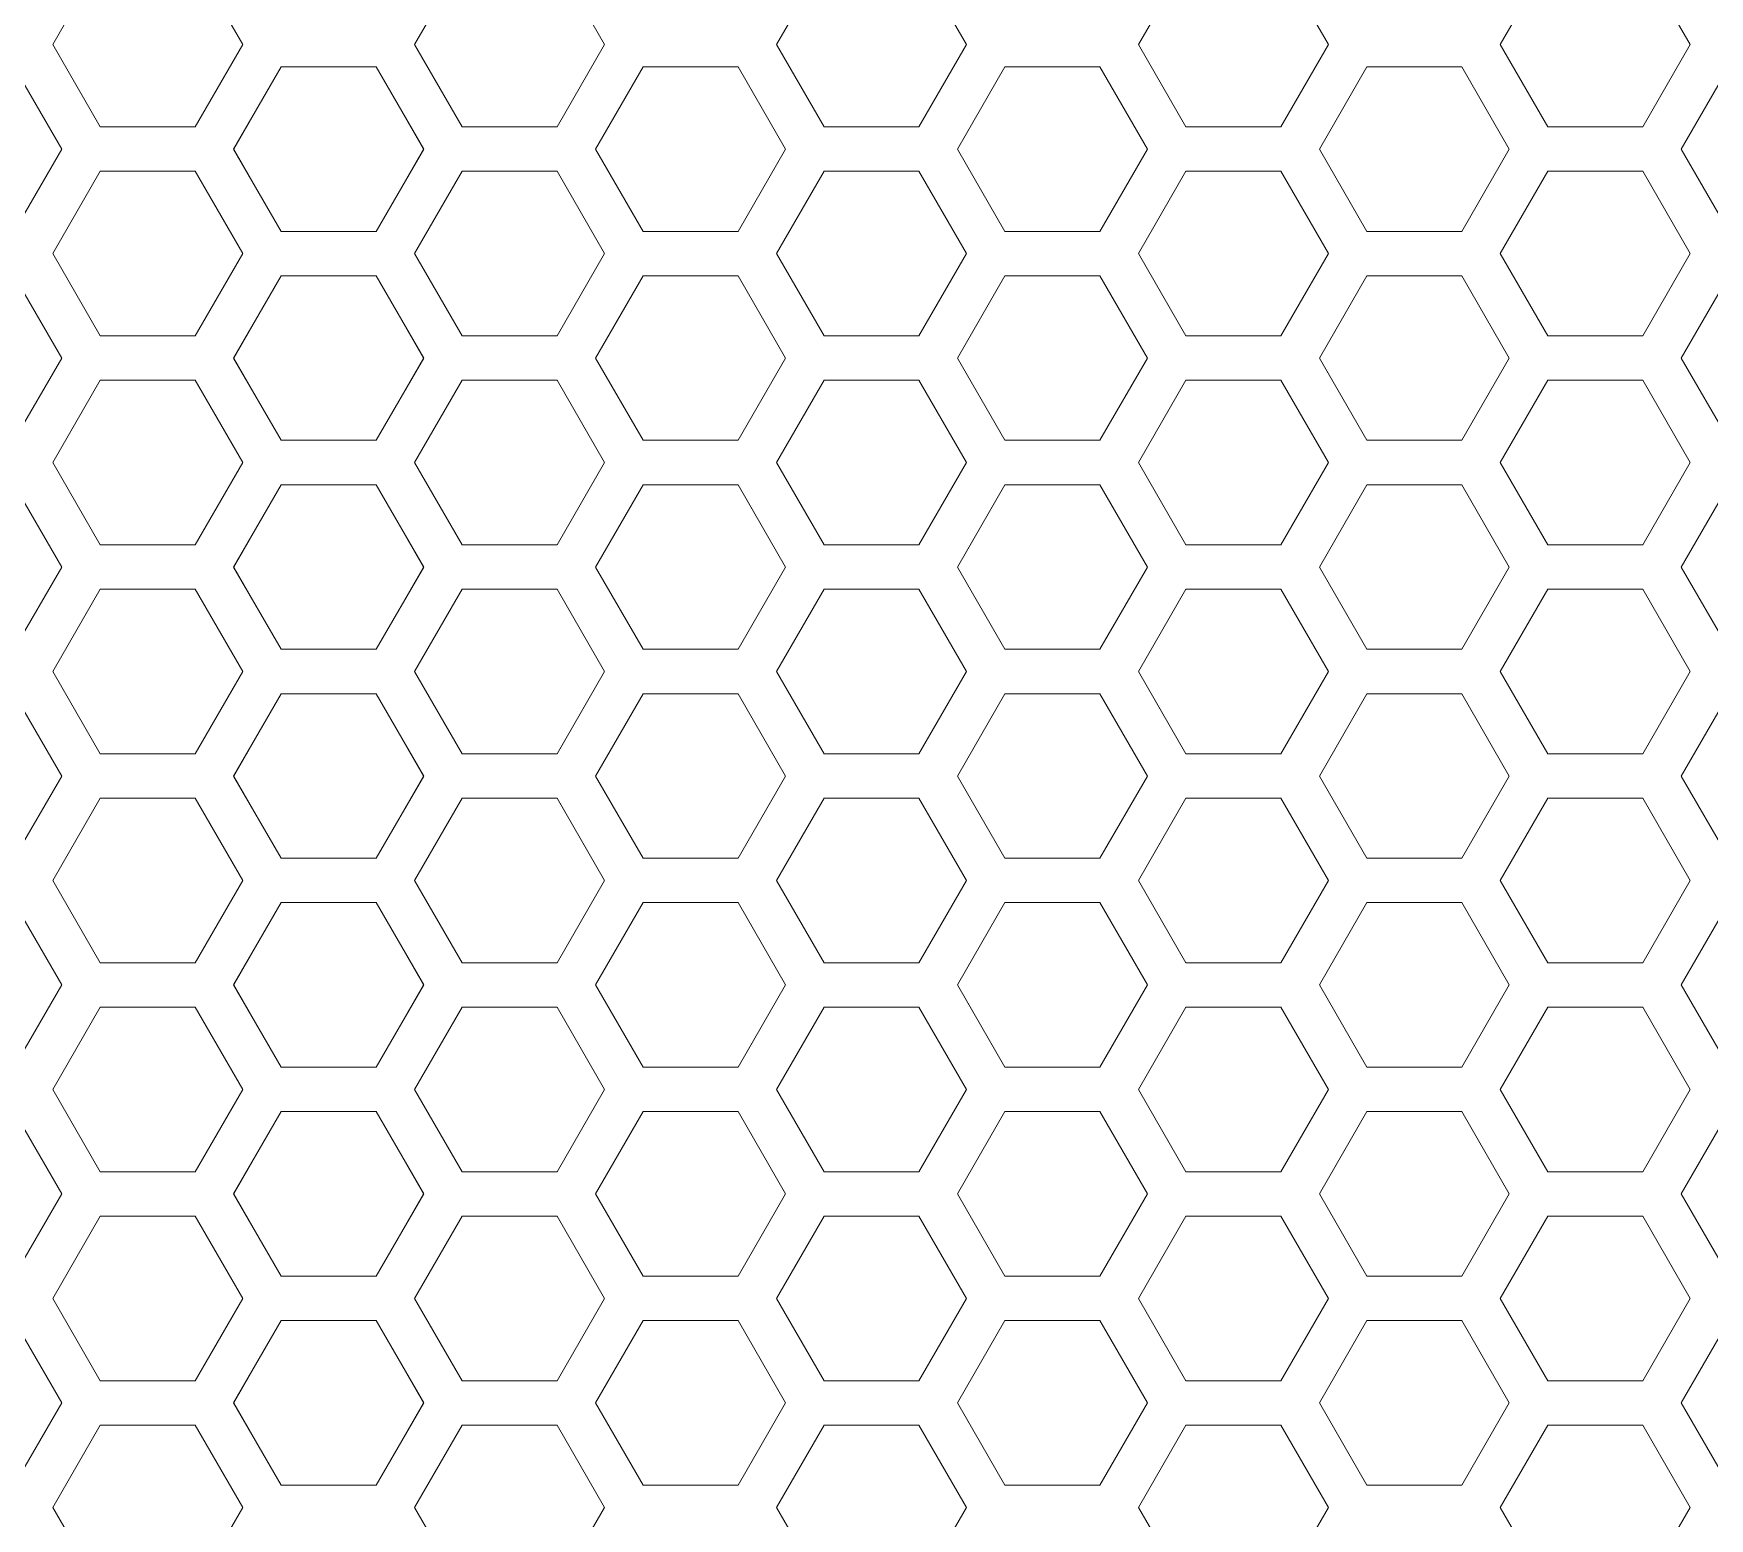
# Model space of a CAD drawing. Header units: millimetres. Extents: x 0 to 140, y -17 to 195.
# Drawn here: x 126.341 to 131.145, y 21.381 to 25.637 of the extents above; entities that cross this region are included whole.
import ezdxf

# ---------------------------------------------------------------- set-up
doc = ezdxf.new("R2010")
doc.units = ezdxf.units.MM
doc.layers.add('4203-42785_1_0', color=7, linetype='Continuous')

# ---------------------------------------------------------------- blocks, each defined once
blk = doc.blocks.new('a')
at = {"layer": '4203-42785_1_0', "color": 0, "linetype": 'ByBlock', "lineweight": 9}
for p, q in [((1510.1793, 364.3192), (1510.0725, 364.1344)), ((1510.4994, 364.1344), (1510.3927, 364.3192)), ((1510.9926, 364.3192), (1510.8858, 364.1344)), ((1511.3127, 364.1344), (1511.206, 364.3192)), ((1511.8058, 364.3192), (1511.6991, 364.1344)), ((1512.1259, 364.1344), (1512.0192, 364.3192)), ((1512.6191, 364.3192), (1512.5124, 364.1344)), ((1512.9393, 364.1344), (1512.8325, 364.3192)), ((1513.4323, 364.3192), (1513.3256, 364.1344)), ((1513.7524, 364.1344), (1513.6457, 364.3192)), ((1515.0588, 364.3192), (1514.9521, 364.1344)), ((1515.379, 364.1344), (1515.2723, 364.3192)), ((1515.8721, 364.3192), (1515.7654, 364.1344)), ((1516.1923, 364.1344), (1516.0855, 364.3192)), ((1510.0725, 364.1344), (1510.1793, 363.9495)), ((1510.3927, 363.9495), (1510.4994, 364.1344)), ((1510.8858, 364.1344), (1510.9926, 363.9495)), ((1511.206, 363.9495), (1511.3127, 364.1344)), ((1511.6991, 364.1344), (1511.8058, 363.9495)), ((1512.0192, 363.9495), (1512.1259, 364.1344)), ((1512.5124, 364.1344), (1512.6191, 363.9495)), ((1512.8325, 363.9495), (1512.9393, 364.1344)), ((1513.3256, 364.1344), (1513.4323, 363.9495)), ((1513.6457, 363.9495), (1513.7524, 364.1344)), ((1514.9521, 364.1344), (1515.0588, 363.9495)), ((1515.2723, 363.9495), (1515.379, 364.1344)), ((1515.7654, 364.1344), (1515.8721, 363.9495)), ((1516.0855, 363.9495), (1516.1923, 364.1344)), ((1510.0928, 363.8996), (1509.9861, 364.0844)), ((1510.5859, 364.0844), (1510.4792, 363.8996)), ((1510.7994, 364.0844), (1510.5859, 364.0844)), ((1510.9061, 363.8996), (1510.7994, 364.0844)), ((1511.3992, 364.0844), (1511.2925, 363.8996)), ((1511.6126, 364.0844), (1511.3992, 364.0844)), ((1511.7193, 363.8996), (1511.6126, 364.0844)), ((1512.2124, 364.0844), (1512.1057, 363.8996)), ((1512.4259, 364.0844), (1512.2124, 364.0844)), ((1512.5326, 363.8996), (1512.4259, 364.0844)), ((1513.0257, 364.0844), (1512.919, 363.8996)), ((1513.2391, 364.0844), (1513.0257, 364.0844)), ((1513.3458, 363.8996), (1513.2391, 364.0844)), ((1513.8389, 364.0844), (1513.7322, 363.8996)), ((1514.9724, 363.8996), (1514.8656, 364.0844)), ((1515.4655, 364.0844), (1515.3587, 363.8996)), ((1515.6789, 364.0844), (1515.4655, 364.0844)), ((1515.7856, 363.8996), (1515.6789, 364.0844)), ((1516.2788, 364.0844), (1516.1721, 363.8996)), ((1516.4922, 364.0844), (1516.2788, 364.0844)), ((1516.5989, 363.8996), (1516.4922, 364.0844)), ((1510.1793, 363.9495), (1510.3927, 363.9495)), ((1510.9926, 363.9495), (1511.206, 363.9495)), ((1511.8058, 363.9495), (1512.0192, 363.9495)), ((1512.6191, 363.9495), (1512.8325, 363.9495)), ((1513.4323, 363.9495), (1513.6457, 363.9495)), ((1515.0588, 363.9495), (1515.2723, 363.9495)), ((1515.8721, 363.9495), (1516.0855, 363.9495)), ((1509.9861, 363.7147), (1510.0928, 363.8996)), ((1510.4792, 363.8996), (1510.5859, 363.7147)), ((1510.7994, 363.7147), (1510.9061, 363.8996)), ((1511.2925, 363.8996), (1511.3992, 363.7147)), ((1511.6126, 363.7147), (1511.7193, 363.8996)), ((1512.1057, 363.8996), (1512.2124, 363.7147)), ((1512.4259, 363.7147), (1512.5326, 363.8996)), ((1512.919, 363.8996), (1513.0257, 363.7147)), ((1513.2391, 363.7147), (1513.3458, 363.8996)), ((1513.7322, 363.8996), (1513.8389, 363.7147)), ((1514.8656, 363.7147), (1514.9724, 363.8996)), ((1515.3587, 363.8996), (1515.4655, 363.7147)), ((1515.6789, 363.7147), (1515.7856, 363.8996)), ((1516.1721, 363.8996), (1516.2788, 363.7147)), ((1516.4922, 363.7147), (1516.5989, 363.8996)), ((1510.1793, 363.8497), (1510.0725, 363.6648)), ((1510.3927, 363.8497), (1510.1793, 363.8497)), ((1510.4994, 363.6648), (1510.3927, 363.8497)), ((1510.9926, 363.8497), (1510.8858, 363.6648)), ((1511.206, 363.8497), (1510.9926, 363.8497)), ((1511.3127, 363.6648), (1511.206, 363.8497)), ((1511.8058, 363.8497), (1511.6991, 363.6648)), ((1512.0192, 363.8497), (1511.8058, 363.8497)), ((1512.1259, 363.6648), (1512.0192, 363.8497)), ((1512.6191, 363.8497), (1512.5124, 363.6648)), ((1512.8325, 363.8497), (1512.6191, 363.8497)), ((1512.9393, 363.6648), (1512.8325, 363.8497)), ((1513.4323, 363.8497), (1513.3256, 363.6648)), ((1513.6457, 363.8497), (1513.4323, 363.8497)), ((1513.7524, 363.6648), (1513.6457, 363.8497)), ((1515.0588, 363.8497), (1514.9521, 363.6648)), ((1515.2723, 363.8497), (1515.0588, 363.8497)), ((1515.379, 363.6648), (1515.2723, 363.8497)), ((1515.8721, 363.8497), (1515.7654, 363.6648)), ((1516.0855, 363.8497), (1515.8721, 363.8497)), ((1516.1923, 363.6648), (1516.0855, 363.8497)), ((1510.5859, 363.7147), (1510.7994, 363.7147)), ((1511.3992, 363.7147), (1511.6126, 363.7147)), ((1512.2124, 363.7147), (1512.4259, 363.7147)), ((1513.0257, 363.7147), (1513.2391, 363.7147)), ((1515.4655, 363.7147), (1515.6789, 363.7147)), ((1516.2788, 363.7147), (1516.4922, 363.7147)), ((1510.0725, 363.6648), (1510.1793, 363.4799)), ((1510.3927, 363.4799), (1510.4994, 363.6648)), ((1510.8858, 363.6648), (1510.9926, 363.4799)), ((1511.206, 363.4799), (1511.3127, 363.6648)), ((1511.6991, 363.6648), (1511.8058, 363.4799)), ((1512.0192, 363.4799), (1512.1259, 363.6648)), ((1512.5124, 363.6648), (1512.6191, 363.4799)), ((1512.8325, 363.4799), (1512.9393, 363.6648)), ((1513.3256, 363.6648), (1513.4323, 363.4799)), ((1513.6457, 363.4799), (1513.7524, 363.6648)), ((1514.9521, 363.6648), (1515.0588, 363.4799)), ((1515.2723, 363.4799), (1515.379, 363.6648)), ((1515.7654, 363.6648), (1515.8721, 363.4799)), ((1516.0855, 363.4799), (1516.1923, 363.6648)), ((1510.0928, 363.43), (1509.9861, 363.6149)), ((1510.5859, 363.6149), (1510.4792, 363.43)), ((1510.7994, 363.6149), (1510.5859, 363.6149)), ((1510.9061, 363.43), (1510.7994, 363.6149)), ((1511.3992, 363.6149), (1511.2925, 363.43)), ((1511.6126, 363.6149), (1511.3992, 363.6149)), ((1511.7193, 363.43), (1511.6126, 363.6149)), ((1512.2124, 363.6149), (1512.1057, 363.43)), ((1512.4259, 363.6149), (1512.2124, 363.6149)), ((1512.5326, 363.43), (1512.4259, 363.6149)), ((1513.0257, 363.6149), (1512.919, 363.43)), ((1513.2391, 363.6149), (1513.0257, 363.6149)), ((1513.3458, 363.43), (1513.2391, 363.6149)), ((1513.8389, 363.6149), (1513.7322, 363.43)), ((1514.9724, 363.43), (1514.8656, 363.6149)), ((1515.4655, 363.6149), (1515.3587, 363.43)), ((1515.6789, 363.6149), (1515.4655, 363.6149)), ((1515.7856, 363.43), (1515.6789, 363.6149)), ((1516.2788, 363.6149), (1516.1721, 363.43)), ((1516.4922, 363.6149), (1516.2788, 363.6149)), ((1516.5989, 363.43), (1516.4922, 363.6149)), ((1510.1793, 363.4799), (1510.3927, 363.4799)), ((1510.9926, 363.4799), (1511.206, 363.4799)), ((1511.8058, 363.4799), (1512.0192, 363.4799)), ((1512.6191, 363.4799), (1512.8325, 363.4799)), ((1513.4323, 363.4799), (1513.6457, 363.4799)), ((1515.0588, 363.4799), (1515.2723, 363.4799)), ((1515.8721, 363.4799), (1516.0855, 363.4799)), ((1509.9861, 363.2452), (1510.0928, 363.43)), ((1510.4792, 363.43), (1510.5859, 363.2452)), ((1510.7994, 363.2452), (1510.9061, 363.43)), ((1511.2925, 363.43), (1511.3992, 363.2452)), ((1511.6126, 363.2452), (1511.7193, 363.43)), ((1512.1057, 363.43), (1512.2124, 363.2452)), ((1512.4259, 363.2452), (1512.5326, 363.43)), ((1512.919, 363.43), (1513.0257, 363.2452)), ((1513.2391, 363.2452), (1513.3458, 363.43)), ((1513.7322, 363.43), (1513.8389, 363.2452)), ((1514.8656, 363.2452), (1514.9724, 363.43)), ((1515.3587, 363.43), (1515.4655, 363.2452)), ((1515.6789, 363.2452), (1515.7856, 363.43)), ((1516.1721, 363.43), (1516.2788, 363.2452)), ((1516.4922, 363.2452), (1516.5989, 363.43)), ((1510.1793, 363.3801), (1510.0725, 363.1953)), ((1510.3927, 363.3801), (1510.1793, 363.3801)), ((1510.4994, 363.1953), (1510.3927, 363.3801)), ((1510.9926, 363.3801), (1510.8858, 363.1953)), ((1511.206, 363.3801), (1510.9926, 363.3801)), ((1511.3127, 363.1953), (1511.206, 363.3801)), ((1511.8058, 363.3801), (1511.6991, 363.1953)), ((1512.0192, 363.3801), (1511.8058, 363.3801)), ((1512.1259, 363.1953), (1512.0192, 363.3801)), ((1512.6191, 363.3801), (1512.5124, 363.1953)), ((1512.8325, 363.3801), (1512.6191, 363.3801)), ((1512.9393, 363.1953), (1512.8325, 363.3801)), ((1513.4323, 363.3801), (1513.3256, 363.1953)), ((1513.6457, 363.3801), (1513.4323, 363.3801)), ((1513.7524, 363.1953), (1513.6457, 363.3801)), ((1515.0588, 363.3801), (1514.9521, 363.1953)), ((1515.2723, 363.3801), (1515.0588, 363.3801)), ((1515.379, 363.1953), (1515.2723, 363.3801)), ((1515.8721, 363.3801), (1515.7654, 363.1953)), ((1516.0855, 363.3801), (1515.8721, 363.3801)), ((1516.1923, 363.1953), (1516.0855, 363.3801)), ((1510.5859, 363.2452), (1510.7994, 363.2452)), ((1511.3992, 363.2452), (1511.6126, 363.2452)), ((1512.2124, 363.2452), (1512.4259, 363.2452)), ((1513.0257, 363.2452), (1513.2391, 363.2452)), ((1515.4655, 363.2452), (1515.6789, 363.2452)), ((1516.2788, 363.2452), (1516.4922, 363.2452)), ((1510.0725, 363.1953), (1510.1793, 363.0104)), ((1510.3927, 363.0104), (1510.4994, 363.1953)), ((1510.8858, 363.1953), (1510.9926, 363.0104)), ((1511.206, 363.0104), (1511.3127, 363.1953)), ((1511.6991, 363.1953), (1511.8058, 363.0104)), ((1512.0192, 363.0104), (1512.1259, 363.1953)), ((1512.5124, 363.1953), (1512.6191, 363.0104)), ((1512.8325, 363.0104), (1512.9393, 363.1953)), ((1513.3256, 363.1953), (1513.4323, 363.0104)), ((1513.6457, 363.0104), (1513.7524, 363.1953)), ((1514.9521, 363.1953), (1515.0588, 363.0104)), ((1515.2723, 363.0104), (1515.379, 363.1953)), ((1515.7654, 363.1953), (1515.8721, 363.0104)), ((1516.0855, 363.0104), (1516.1923, 363.1953)), ((1510.0928, 362.9605), (1509.9861, 363.1454)), ((1510.5859, 363.1454), (1510.4792, 362.9605)), ((1510.7994, 363.1454), (1510.5859, 363.1454)), ((1510.9061, 362.9605), (1510.7994, 363.1454)), ((1511.3992, 363.1454), (1511.2925, 362.9605)), ((1511.6126, 363.1454), (1511.3992, 363.1454)), ((1511.7193, 362.9605), (1511.6126, 363.1454)), ((1512.2124, 363.1454), (1512.1057, 362.9605)), ((1512.4259, 363.1454), (1512.2124, 363.1454)), ((1512.5326, 362.9605), (1512.4259, 363.1454)), ((1513.0257, 363.1454), (1512.919, 362.9605)), ((1513.2391, 363.1454), (1513.0257, 363.1454)), ((1513.3458, 362.9605), (1513.2391, 363.1454)), ((1513.8389, 363.1454), (1513.7322, 362.9605)), ((1514.9724, 362.9605), (1514.8656, 363.1454)), ((1515.4655, 363.1454), (1515.3587, 362.9605)), ((1515.6789, 363.1454), (1515.4655, 363.1454)), ((1515.7856, 362.9605), (1515.6789, 363.1454)), ((1516.2788, 363.1454), (1516.1721, 362.9605)), ((1516.4922, 363.1454), (1516.2788, 363.1454)), ((1516.5989, 362.9605), (1516.4922, 363.1454)), ((1510.1793, 363.0104), (1510.3927, 363.0104)), ((1510.9926, 363.0104), (1511.206, 363.0104)), ((1511.8058, 363.0104), (1512.0192, 363.0104)), ((1512.6191, 363.0104), (1512.8325, 363.0104)), ((1513.4323, 363.0104), (1513.6457, 363.0104)), ((1515.0588, 363.0104), (1515.2723, 363.0104)), ((1515.8721, 363.0104), (1516.0855, 363.0104)), ((1509.9861, 362.7756), (1510.0928, 362.9605)), ((1510.4792, 362.9605), (1510.5859, 362.7756)), ((1510.7994, 362.7756), (1510.9061, 362.9605)), ((1511.2925, 362.9605), (1511.3992, 362.7756)), ((1511.6126, 362.7756), (1511.7193, 362.9605)), ((1512.1057, 362.9605), (1512.2124, 362.7756)), ((1512.4259, 362.7756), (1512.5326, 362.9605)), ((1512.919, 362.9605), (1513.0257, 362.7756)), ((1513.2391, 362.7756), (1513.3458, 362.9605)), ((1513.7322, 362.9605), (1513.8389, 362.7756)), ((1514.8656, 362.7756), (1514.9724, 362.9605)), ((1515.3587, 362.9605), (1515.4655, 362.7756)), ((1515.6789, 362.7756), (1515.7856, 362.9605)), ((1516.1721, 362.9605), (1516.2788, 362.7756)), ((1516.4922, 362.7756), (1516.5989, 362.9605)), ((1510.1793, 362.9106), (1510.0725, 362.7257)), ((1510.3927, 362.9106), (1510.1793, 362.9106)), ((1510.4994, 362.7257), (1510.3927, 362.9106)), ((1510.9926, 362.9106), (1510.8858, 362.7257)), ((1511.206, 362.9106), (1510.9926, 362.9106)), ((1511.3127, 362.7257), (1511.206, 362.9106)), ((1511.8058, 362.9106), (1511.6991, 362.7257)), ((1512.0192, 362.9106), (1511.8058, 362.9106)), ((1512.1259, 362.7257), (1512.0192, 362.9106)), ((1512.6191, 362.9106), (1512.5124, 362.7257)), ((1512.8325, 362.9106), (1512.6191, 362.9106)), ((1512.9393, 362.7257), (1512.8325, 362.9106)), ((1513.4323, 362.9106), (1513.3256, 362.7257)), ((1513.6457, 362.9106), (1513.4323, 362.9106)), ((1513.7524, 362.7257), (1513.6457, 362.9106)), ((1515.0588, 362.9106), (1514.9521, 362.7257)), ((1515.2723, 362.9106), (1515.0588, 362.9106)), ((1515.379, 362.7257), (1515.2723, 362.9106)), ((1515.8721, 362.9106), (1515.7654, 362.7257)), ((1516.0855, 362.9106), (1515.8721, 362.9106)), ((1516.1923, 362.7257), (1516.0855, 362.9106)), ((1510.5859, 362.7756), (1510.7994, 362.7756)), ((1511.3992, 362.7756), (1511.6126, 362.7756)), ((1512.2124, 362.7756), (1512.4259, 362.7756)), ((1513.0257, 362.7756), (1513.2391, 362.7756)), ((1515.4655, 362.7756), (1515.6789, 362.7756)), ((1516.2788, 362.7756), (1516.4922, 362.7756)), ((1510.0725, 362.7257), (1510.1793, 362.5409)), ((1510.3927, 362.5409), (1510.4994, 362.7257)), ((1510.8858, 362.7257), (1510.9926, 362.5409)), ((1511.206, 362.5409), (1511.3127, 362.7257)), ((1511.6991, 362.7257), (1511.8058, 362.5409)), ((1512.0192, 362.5409), (1512.1259, 362.7257)), ((1512.5124, 362.7257), (1512.6191, 362.5409)), ((1512.8325, 362.5409), (1512.9393, 362.7257)), ((1513.3256, 362.7257), (1513.4323, 362.5409)), ((1513.6457, 362.5409), (1513.7524, 362.7257)), ((1514.9521, 362.7257), (1515.0588, 362.5409)), ((1515.2723, 362.5409), (1515.379, 362.7257)), ((1515.7654, 362.7257), (1515.8721, 362.5409)), ((1516.0855, 362.5409), (1516.1923, 362.7257)), ((1510.0928, 362.4909), (1509.9861, 362.6758)), ((1510.5859, 362.6758), (1510.4792, 362.4909)), ((1510.7994, 362.6758), (1510.5859, 362.6758)), ((1510.9061, 362.4909), (1510.7994, 362.6758)), ((1511.3992, 362.6758), (1511.2925, 362.4909)), ((1511.6126, 362.6758), (1511.3992, 362.6758)), ((1511.7193, 362.4909), (1511.6126, 362.6758)), ((1512.2124, 362.6758), (1512.1057, 362.4909)), ((1512.4259, 362.6758), (1512.2124, 362.6758)), ((1512.5326, 362.4909), (1512.4259, 362.6758)), ((1513.0257, 362.6758), (1512.919, 362.4909)), ((1513.2391, 362.6758), (1513.0257, 362.6758)), ((1513.3458, 362.4909), (1513.2391, 362.6758)), ((1513.8389, 362.6758), (1513.7322, 362.4909)), ((1514.9724, 362.4909), (1514.8656, 362.6758)), ((1515.4655, 362.6758), (1515.3587, 362.4909)), ((1515.6789, 362.6758), (1515.4655, 362.6758)), ((1515.7856, 362.4909), (1515.6789, 362.6758)), ((1516.2788, 362.6758), (1516.1721, 362.4909)), ((1516.4922, 362.6758), (1516.2788, 362.6758)), ((1516.5989, 362.4909), (1516.4922, 362.6758)), ((1510.1793, 362.5409), (1510.3927, 362.5409)), ((1510.9926, 362.5409), (1511.206, 362.5409)), ((1511.8058, 362.5409), (1512.0192, 362.5409)), ((1512.6191, 362.5409), (1512.8325, 362.5409)), ((1513.4323, 362.5409), (1513.6457, 362.5409)), ((1515.0588, 362.5409), (1515.2723, 362.5409)), ((1515.8721, 362.5409), (1516.0855, 362.5409)), ((1509.9861, 362.3061), (1510.0928, 362.4909)), ((1510.4792, 362.4909), (1510.5859, 362.3061)), ((1510.7994, 362.3061), (1510.9061, 362.4909)), ((1511.2925, 362.4909), (1511.3992, 362.3061)), ((1511.6126, 362.3061), (1511.7193, 362.4909)), ((1512.1057, 362.4909), (1512.2124, 362.3061)), ((1512.4259, 362.3061), (1512.5326, 362.4909)), ((1512.919, 362.4909), (1513.0257, 362.3061)), ((1513.2391, 362.3061), (1513.3458, 362.4909)), ((1513.7322, 362.4909), (1513.8389, 362.3061)), ((1514.8656, 362.3061), (1514.9724, 362.4909)), ((1515.3587, 362.4909), (1515.4655, 362.3061)), ((1515.6789, 362.3061), (1515.7856, 362.4909)), ((1516.1721, 362.4909), (1516.2788, 362.3061)), ((1516.4922, 362.3061), (1516.5989, 362.4909)), ((1510.1793, 362.441), (1510.0725, 362.2562)), ((1510.3927, 362.441), (1510.1793, 362.441)), ((1510.4994, 362.2562), (1510.3927, 362.441)), ((1510.9926, 362.441), (1510.8858, 362.2562)), ((1511.206, 362.441), (1510.9926, 362.441)), ((1511.3127, 362.2562), (1511.206, 362.441)), ((1511.8058, 362.441), (1511.6991, 362.2562)), ((1512.0192, 362.441), (1511.8058, 362.441)), ((1512.1259, 362.2562), (1512.0192, 362.441)), ((1512.6191, 362.441), (1512.5124, 362.2562)), ((1512.8325, 362.441), (1512.6191, 362.441)), ((1512.9393, 362.2562), (1512.8325, 362.441)), ((1513.4323, 362.441), (1513.3256, 362.2562)), ((1513.6457, 362.441), (1513.4323, 362.441)), ((1513.7524, 362.2562), (1513.6457, 362.441)), ((1515.0588, 362.441), (1514.9521, 362.2562)), ((1515.2723, 362.441), (1515.0588, 362.441)), ((1515.379, 362.2562), (1515.2723, 362.441)), ((1515.8721, 362.441), (1515.7654, 362.2562)), ((1516.0855, 362.441), (1515.8721, 362.441)), ((1516.1923, 362.2562), (1516.0855, 362.441)), ((1510.5859, 362.3061), (1510.7994, 362.3061)), ((1511.3992, 362.3061), (1511.6126, 362.3061)), ((1512.2124, 362.3061), (1512.4259, 362.3061)), ((1513.0257, 362.3061), (1513.2391, 362.3061)), ((1515.4655, 362.3061), (1515.6789, 362.3061)), ((1516.2788, 362.3061), (1516.4922, 362.3061)), ((1510.0725, 362.2562), (1510.1793, 362.0713)), ((1510.3927, 362.0713), (1510.4994, 362.2562)), ((1510.8858, 362.2562), (1510.9926, 362.0713)), ((1511.206, 362.0713), (1511.3127, 362.2562)), ((1511.6991, 362.2562), (1511.8058, 362.0713)), ((1512.0192, 362.0713), (1512.1259, 362.2562)), ((1512.5124, 362.2562), (1512.6191, 362.0713)), ((1512.8325, 362.0713), (1512.9393, 362.2562)), ((1513.3256, 362.2562), (1513.4323, 362.0713)), ((1513.6457, 362.0713), (1513.7524, 362.2562)), ((1514.9521, 362.2562), (1515.0588, 362.0713)), ((1515.2723, 362.0713), (1515.379, 362.2562)), ((1515.7654, 362.2562), (1515.8721, 362.0713)), ((1516.0855, 362.0713), (1516.1923, 362.2562)), ((1510.0928, 362.0214), (1509.9861, 362.2063)), ((1510.5859, 362.2063), (1510.4792, 362.0214)), ((1510.7994, 362.2063), (1510.5859, 362.2063)), ((1510.9061, 362.0214), (1510.7994, 362.2063)), ((1511.3992, 362.2063), (1511.2925, 362.0214)), ((1511.6126, 362.2063), (1511.3992, 362.2063)), ((1511.7193, 362.0214), (1511.6126, 362.2063)), ((1512.2124, 362.2063), (1512.1057, 362.0214)), ((1512.4259, 362.2063), (1512.2124, 362.2063)), ((1512.5326, 362.0214), (1512.4259, 362.2063)), ((1513.0257, 362.2063), (1512.919, 362.0214)), ((1513.2391, 362.2063), (1513.0257, 362.2063)), ((1513.3458, 362.0214), (1513.2391, 362.2063)), ((1513.8389, 362.2063), (1513.7322, 362.0214)), ((1514.9724, 362.0214), (1514.8656, 362.2063)), ((1515.4655, 362.2063), (1515.3587, 362.0214)), ((1515.6789, 362.2063), (1515.4655, 362.2063)), ((1515.7856, 362.0214), (1515.6789, 362.2063)), ((1516.2788, 362.2063), (1516.1721, 362.0214)), ((1516.4922, 362.2063), (1516.2788, 362.2063)), ((1516.5989, 362.0214), (1516.4922, 362.2063)), ((1510.1793, 362.0713), (1510.3927, 362.0713)), ((1510.9926, 362.0713), (1511.206, 362.0713)), ((1511.8058, 362.0713), (1512.0192, 362.0713)), ((1512.6191, 362.0713), (1512.8325, 362.0713)), ((1513.4323, 362.0713), (1513.6457, 362.0713)), ((1515.0588, 362.0713), (1515.2723, 362.0713)), ((1515.8721, 362.0713), (1516.0855, 362.0713)), ((1509.9861, 361.8365), (1510.0928, 362.0214)), ((1510.4792, 362.0214), (1510.5859, 361.8365)), ((1510.7994, 361.8365), (1510.9061, 362.0214)), ((1511.2925, 362.0214), (1511.3992, 361.8365)), ((1511.6126, 361.8365), (1511.7193, 362.0214)), ((1512.1057, 362.0214), (1512.2124, 361.8365)), ((1512.4259, 361.8365), (1512.5326, 362.0214)), ((1512.919, 362.0214), (1513.0257, 361.8365)), ((1513.2391, 361.8365), (1513.3458, 362.0214)), ((1513.7322, 362.0214), (1513.8389, 361.8365)), ((1514.8656, 361.8365), (1514.9724, 362.0214)), ((1515.3587, 362.0214), (1515.4655, 361.8365)), ((1515.6789, 361.8365), (1515.7856, 362.0214)), ((1516.1721, 362.0214), (1516.2788, 361.8365)), ((1516.4922, 361.8365), (1516.5989, 362.0214)), ((1510.1793, 361.9715), (1510.0725, 361.7866)), ((1510.3927, 361.9715), (1510.1793, 361.9715)), ((1510.4994, 361.7866), (1510.3927, 361.9715)), ((1510.9926, 361.9715), (1510.8858, 361.7866)), ((1511.206, 361.9715), (1510.9926, 361.9715)), ((1511.3127, 361.7866), (1511.206, 361.9715)), ((1511.8058, 361.9715), (1511.6991, 361.7866)), ((1512.0192, 361.9715), (1511.8058, 361.9715)), ((1512.1259, 361.7866), (1512.0192, 361.9715)), ((1512.6191, 361.9715), (1512.5124, 361.7866)), ((1512.8325, 361.9715), (1512.6191, 361.9715)), ((1512.9393, 361.7866), (1512.8325, 361.9715)), ((1513.4323, 361.9715), (1513.3256, 361.7866)), ((1513.6457, 361.9715), (1513.4323, 361.9715)), ((1513.7524, 361.7866), (1513.6457, 361.9715)), ((1515.0588, 361.9715), (1514.9521, 361.7866)), ((1515.2723, 361.9715), (1515.0588, 361.9715)), ((1515.379, 361.7866), (1515.2723, 361.9715)), ((1515.8721, 361.9715), (1515.7654, 361.7866)), ((1516.0855, 361.9715), (1515.8721, 361.9715)), ((1516.1923, 361.7866), (1516.0855, 361.9715)), ((1510.5859, 361.8365), (1510.7994, 361.8365)), ((1511.3992, 361.8365), (1511.6126, 361.8365)), ((1512.2124, 361.8365), (1512.4259, 361.8365)), ((1513.0257, 361.8365), (1513.2391, 361.8365)), ((1515.4655, 361.8365), (1515.6789, 361.8365)), ((1516.2788, 361.8365), (1516.4922, 361.8365)), ((1510.0725, 361.7866), (1510.1793, 361.6018)), ((1510.3927, 361.6018), (1510.4994, 361.7866)), ((1510.8858, 361.7866), (1510.9926, 361.6018)), ((1511.206, 361.6018), (1511.3127, 361.7866)), ((1511.6991, 361.7866), (1511.8058, 361.6018)), ((1512.0192, 361.6018), (1512.1259, 361.7866)), ((1512.5124, 361.7866), (1512.6191, 361.6018)), ((1512.8325, 361.6018), (1512.9393, 361.7866)), ((1513.3256, 361.7866), (1513.4323, 361.6018)), ((1513.6457, 361.6018), (1513.7524, 361.7866)), ((1514.9521, 361.7866), (1515.0588, 361.6018)), ((1515.2723, 361.6018), (1515.379, 361.7866)), ((1515.7654, 361.7866), (1515.8721, 361.6018)), ((1516.0855, 361.6018), (1516.1923, 361.7866)), ((1510.0928, 361.5519), (1509.9861, 361.7367)), ((1510.5859, 361.7367), (1510.4792, 361.5519)), ((1510.7994, 361.7367), (1510.5859, 361.7367)), ((1510.9061, 361.5519), (1510.7994, 361.7367)), ((1511.3992, 361.7367), (1511.2925, 361.5519)), ((1511.6126, 361.7367), (1511.3992, 361.7367)), ((1511.7193, 361.5519), (1511.6126, 361.7367)), ((1512.2124, 361.7367), (1512.1057, 361.5519)), ((1512.4259, 361.7367), (1512.2124, 361.7367)), ((1512.5326, 361.5519), (1512.4259, 361.7367)), ((1513.0257, 361.7367), (1512.919, 361.5519)), ((1513.2391, 361.7367), (1513.0257, 361.7367)), ((1513.3458, 361.5519), (1513.2391, 361.7367)), ((1513.8389, 361.7367), (1513.7322, 361.5519)), ((1514.9724, 361.5519), (1514.8656, 361.7367)), ((1515.4655, 361.7367), (1515.3587, 361.5519)), ((1515.6789, 361.7367), (1515.4655, 361.7367)), ((1515.7856, 361.5519), (1515.6789, 361.7367)), ((1516.2788, 361.7367), (1516.1721, 361.5519)), ((1516.4922, 361.7367), (1516.2788, 361.7367)), ((1516.5989, 361.5519), (1516.4922, 361.7367)), ((1510.1793, 361.6018), (1510.3927, 361.6018)), ((1510.9926, 361.6018), (1511.206, 361.6018)), ((1511.8058, 361.6018), (1512.0192, 361.6018)), ((1512.6191, 361.6018), (1512.8325, 361.6018)), ((1513.4323, 361.6018), (1513.6457, 361.6018)), ((1515.0588, 361.6018), (1515.2723, 361.6018)), ((1515.8721, 361.6018), (1516.0855, 361.6018)), ((1509.9861, 361.367), (1510.0928, 361.5519)), ((1510.4792, 361.5519), (1510.5859, 361.367)), ((1510.7994, 361.367), (1510.9061, 361.5519)), ((1511.2925, 361.5519), (1511.3992, 361.367)), ((1511.6126, 361.367), (1511.7193, 361.5519)), ((1512.1057, 361.5519), (1512.2124, 361.367)), ((1512.4259, 361.367), (1512.5326, 361.5519)), ((1512.919, 361.5519), (1513.0257, 361.367)), ((1513.2391, 361.367), (1513.3458, 361.5519)), ((1513.7322, 361.5519), (1513.8389, 361.367)), ((1514.8656, 361.367), (1514.9724, 361.5519)), ((1515.3587, 361.5519), (1515.4655, 361.367)), ((1515.6789, 361.367), (1515.7856, 361.5519)), ((1516.1721, 361.5519), (1516.2788, 361.367)), ((1516.4922, 361.367), (1516.5989, 361.5519)), ((1510.1793, 361.502), (1510.0725, 361.3171)), ((1510.3927, 361.502), (1510.1793, 361.502)), ((1510.4994, 361.3171), (1510.3927, 361.502)), ((1510.9926, 361.502), (1510.8858, 361.3171)), ((1511.206, 361.502), (1510.9926, 361.502)), ((1511.3127, 361.3171), (1511.206, 361.502)), ((1511.8058, 361.502), (1511.6991, 361.3171)), ((1512.0192, 361.502), (1511.8058, 361.502)), ((1512.1259, 361.3171), (1512.0192, 361.502)), ((1512.6191, 361.502), (1512.5124, 361.3171)), ((1512.8325, 361.502), (1512.6191, 361.502)), ((1512.9393, 361.3171), (1512.8325, 361.502)), ((1513.4323, 361.502), (1513.3256, 361.3171)), ((1513.6457, 361.502), (1513.4323, 361.502)), ((1513.7524, 361.3171), (1513.6457, 361.502)), ((1515.0588, 361.502), (1514.9521, 361.3171)), ((1515.2723, 361.502), (1515.0588, 361.502)), ((1515.379, 361.3171), (1515.2723, 361.502)), ((1515.8721, 361.502), (1515.7654, 361.3171)), ((1516.0855, 361.502), (1515.8721, 361.502)), ((1516.1923, 361.3171), (1516.0855, 361.502)), ((1510.5859, 361.367), (1510.7994, 361.367)), ((1511.3992, 361.367), (1511.6126, 361.367)), ((1512.2124, 361.367), (1512.4259, 361.367)), ((1513.0257, 361.367), (1513.2391, 361.367)), ((1515.4655, 361.367), (1515.6789, 361.367)), ((1516.2788, 361.367), (1516.4922, 361.367)), ((1510.0725, 361.3171), (1510.1793, 361.1322)), ((1510.3927, 361.1322), (1510.4994, 361.3171)), ((1510.8858, 361.3171), (1510.9926, 361.1322)), ((1511.206, 361.1322), (1511.3127, 361.3171)), ((1511.6991, 361.3171), (1511.8058, 361.1322)), ((1512.0192, 361.1322), (1512.1259, 361.3171)), ((1512.5124, 361.3171), (1512.6191, 361.1322)), ((1512.8325, 361.1322), (1512.9393, 361.3171)), ((1513.3256, 361.3171), (1513.4323, 361.1322)), ((1513.6457, 361.1322), (1513.7524, 361.3171)), ((1514.9521, 361.3171), (1515.0588, 361.1322)), ((1515.2723, 361.1322), (1515.379, 361.3171)), ((1515.7654, 361.3171), (1515.8721, 361.1322)), ((1516.0855, 361.1322), (1516.1923, 361.3171)), ((1510.0928, 361.0823), (1509.9861, 361.2672)), ((1510.5859, 361.2672), (1510.4792, 361.0823)), ((1510.7994, 361.2672), (1510.5859, 361.2672)), ((1510.9061, 361.0823), (1510.7994, 361.2672)), ((1511.3992, 361.2672), (1511.2925, 361.0823)), ((1511.6126, 361.2672), (1511.3992, 361.2672)), ((1511.7193, 361.0823), (1511.6126, 361.2672)), ((1512.2124, 361.2672), (1512.1057, 361.0823)), ((1512.4259, 361.2672), (1512.2124, 361.2672)), ((1512.5326, 361.0823), (1512.4259, 361.2672)), ((1513.0257, 361.2672), (1512.919, 361.0823)), ((1513.2391, 361.2672), (1513.0257, 361.2672)), ((1513.3458, 361.0823), (1513.2391, 361.2672)), ((1513.8389, 361.2672), (1513.7322, 361.0823)), ((1514.9724, 361.0823), (1514.8656, 361.2672)), ((1515.4655, 361.2672), (1515.3587, 361.0823)), ((1515.6789, 361.2672), (1515.4655, 361.2672)), ((1515.7856, 361.0823), (1515.6789, 361.2672)), ((1516.2788, 361.2672), (1516.1721, 361.0823)), ((1516.4922, 361.2672), (1516.2788, 361.2672)), ((1516.5989, 361.0823), (1516.4922, 361.2672)), ((1510.1793, 361.1322), (1510.3927, 361.1322)), ((1510.9926, 361.1322), (1511.206, 361.1322)), ((1511.8058, 361.1322), (1512.0192, 361.1322)), ((1512.6191, 361.1322), (1512.8325, 361.1322)), ((1513.4323, 361.1322), (1513.6457, 361.1322)), ((1515.0588, 361.1322), (1515.2723, 361.1322)), ((1515.8721, 361.1322), (1516.0855, 361.1322)), ((1509.9861, 360.8975), (1510.0928, 361.0823)), ((1510.4792, 361.0823), (1510.5859, 360.8975)), ((1510.7994, 360.8975), (1510.9061, 361.0823)), ((1511.2925, 361.0823), (1511.3992, 360.8975)), ((1511.6126, 360.8975), (1511.7193, 361.0823)), ((1512.1057, 361.0823), (1512.2124, 360.8975)), ((1512.4259, 360.8975), (1512.5326, 361.0823)), ((1512.919, 361.0823), (1513.0257, 360.8975)), ((1513.2391, 360.8975), (1513.3458, 361.0823)), ((1513.7322, 361.0823), (1513.8389, 360.8975)), ((1514.8656, 360.8975), (1514.9724, 361.0823)), ((1515.3587, 361.0823), (1515.4655, 360.8975)), ((1515.6789, 360.8975), (1515.7856, 361.0823)), ((1516.1721, 361.0823), (1516.2788, 360.8975)), ((1516.4922, 360.8975), (1516.5989, 361.0823)), ((1510.1793, 361.0324), (1510.0725, 360.8475)), ((1510.3927, 361.0324), (1510.1793, 361.0324)), ((1510.4994, 360.8475), (1510.3927, 361.0324)), ((1510.9926, 361.0324), (1510.8858, 360.8475)), ((1511.206, 361.0324), (1510.9926, 361.0324)), ((1511.3127, 360.8475), (1511.206, 361.0324)), ((1511.8058, 361.0324), (1511.6991, 360.8475)), ((1512.0192, 361.0324), (1511.8058, 361.0324)), ((1512.1259, 360.8475), (1512.0192, 361.0324)), ((1512.6191, 361.0324), (1512.5124, 360.8475)), ((1512.8325, 361.0324), (1512.6191, 361.0324)), ((1512.9393, 360.8475), (1512.8325, 361.0324)), ((1513.4323, 361.0324), (1513.3256, 360.8475)), ((1513.6457, 361.0324), (1513.4323, 361.0324)), ((1513.7524, 360.8475), (1513.6457, 361.0324)), ((1515.0588, 361.0324), (1514.9521, 360.8475)), ((1515.2723, 361.0324), (1515.0588, 361.0324)), ((1515.379, 360.8475), (1515.2723, 361.0324)), ((1515.8721, 361.0324), (1515.7654, 360.8475)), ((1516.0855, 361.0324), (1515.8721, 361.0324)), ((1516.1923, 360.8475), (1516.0855, 361.0324)), ((1510.5859, 360.8975), (1510.7994, 360.8975)), ((1511.3992, 360.8975), (1511.6126, 360.8975)), ((1512.2124, 360.8975), (1512.4259, 360.8975)), ((1513.0257, 360.8975), (1513.2391, 360.8975)), ((1515.4655, 360.8975), (1515.6789, 360.8975)), ((1516.2788, 360.8975), (1516.4922, 360.8975)), ((1510.0725, 360.8475), (1510.1793, 360.6627)), ((1510.3927, 360.6627), (1510.4994, 360.8475)), ((1510.8858, 360.8475), (1510.9926, 360.6627)), ((1511.206, 360.6627), (1511.3127, 360.8475)), ((1511.6991, 360.8475), (1511.8058, 360.6627)), ((1512.0192, 360.6627), (1512.1259, 360.8475)), ((1512.5124, 360.8475), (1512.6191, 360.6627)), ((1512.8325, 360.6627), (1512.9393, 360.8475)), ((1513.3256, 360.8475), (1513.4323, 360.6627)), ((1513.6457, 360.6627), (1513.7524, 360.8475)), ((1514.9521, 360.8475), (1515.0588, 360.6627)), ((1515.2723, 360.6627), (1515.379, 360.8475)), ((1515.7654, 360.8475), (1515.8721, 360.6627)), ((1516.0855, 360.6627), (1516.1923, 360.8475))]:
    blk.add_line(p, q, dxfattribs=at)

msp = doc.modelspace()

# ---------------------------------------------------------------- block references
at = {"lineweight": 15, "xscale": 1.275468447124703, "yscale": 1.275468447124703, "zscale": 1.275468447124703}
for p in [(-1805.8773, -438.8363), (-1799.6535, -438.8363)]:
    msp.add_blockref('a', p, dxfattribs=at)

doc.saveas('drawing.dxf')
